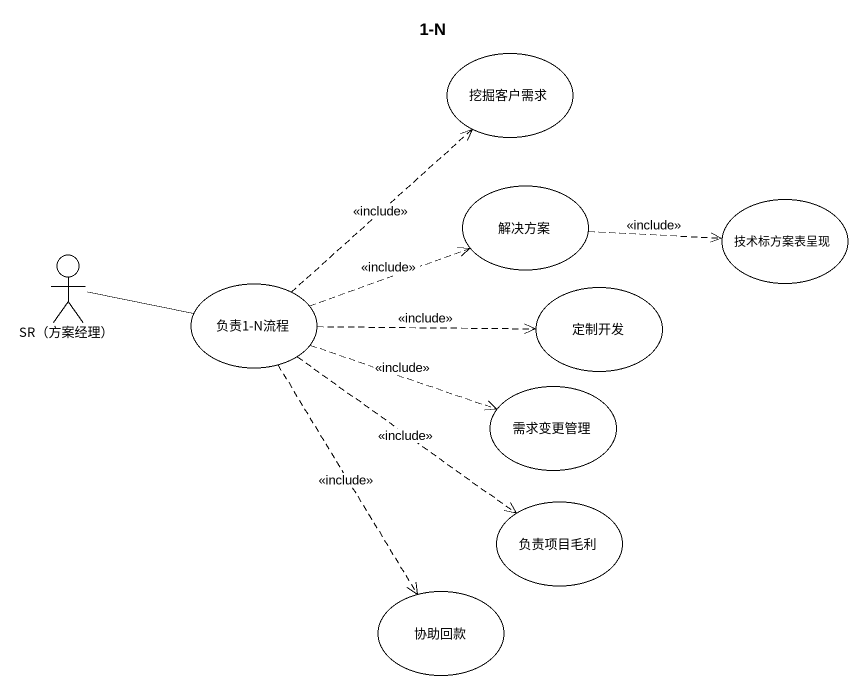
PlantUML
@startuml
title 1-N
usecase 挖掘客户需求
usecase 解决方案
usecase 技术标方案表呈现
actor "SR（方案经理）" as SR_方案经理
usecase "负责1-N流程" as 负责1_N流程
usecase 定制开发
usecase 需求变更管理
usecase 负责项目毛利
usecase 协助回款
解决方案 .right.> 技术标方案表呈现 : <<include>>
SR_方案经理 -right- 负责1_N流程
负责1_N流程 .up.> 挖掘客户需求 : <<include>>
负责1_N流程 .right.> 解决方案 : <<include>>
负责1_N流程 .right.> 定制开发 : <<include>>
负责1_N流程 .right.> 需求变更管理 : <<include>>
负责1_N流程 ..> 负责项目毛利 : <<include>>
负责1_N流程 ..> 协助回款 : <<include>>
@enduml
